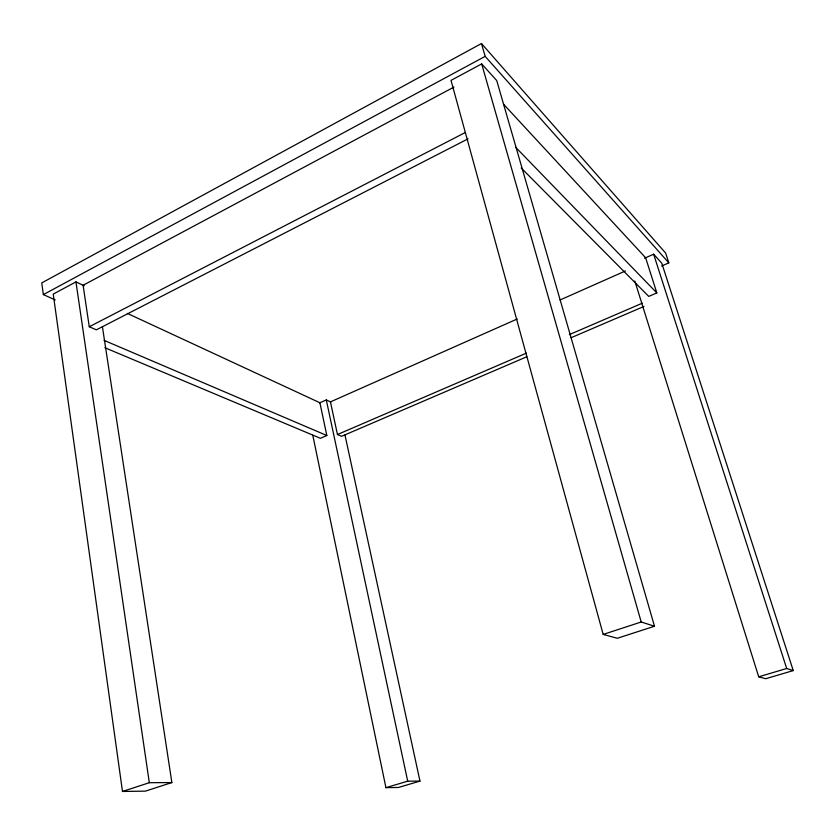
<?xml version="1.0" encoding="UTF-8"?>
<svg xmlns="http://www.w3.org/2000/svg" width="835" height="835" viewBox="0 0 835 835"><rect width="100%" height="100%" fill="white"/><g stroke="black" fill="none" stroke-linecap="round" stroke-linejoin="round"><path stroke-width="1.25" d="M661.664 265.989L668.814 262.837L665.641 253.078L481.471 43.535L41.75 282.908L43.347 294.609L55.246 299.911M43.347 294.609L485.166 56.362L668.814 262.837M84.178 285.789L75.954 281.906L53.242 294.108L122.484 791.465L145.415 791.131L171.864 782.562L102.402 326.652M481.68 63.909L451.015 80.39L603.183 634.423L617.326 638.274L654.494 626.24L496.731 80.567L481.68 63.909L641.207 621.991L654.494 626.24M453.989 87.059L83.103 285.267L89.261 326.756L96.359 329.835L468.07 138.829M89.261 326.756L465.21 132.556M319.565 402.919L326.297 399.923L330.785 402.042M644.536 258.245L653.638 254.195L661.779 263.192L793.25 670.578L765.737 678.73L758.702 676.809L634.819 281.009M517.22 318.991L330.451 401.885L337.455 434.534L341.567 436.319L526.822 356.743M560.045 299.984L625.467 270.947M127.369 313.407L319.899 402.762L326.829 435.515L320.4 438.302L104.876 347.715M503.411 104.051L645.632 257.754L656.832 292.918L648.753 296.404L521.228 168.012M337.455 434.534L526.374 353.142M569.407 334.595L642.345 303.178M571.046 337.747L643.952 306.435M122.484 791.465L149.319 782.698L171.864 782.562M603.183 634.423L641.207 621.991M312.781 435.233L385.927 787.655L407.71 781.174L419.974 781.101L344.97 435.004M758.702 676.809L786.685 668.491L793.25 670.578M419.974 781.101L398.472 787.468L385.927 787.655M104.093 340.367L326.829 435.515M515.633 147.263L656.832 292.918M653.638 254.195L786.685 668.491M481.471 43.535L485.166 56.362M326.297 399.923L407.71 781.174M75.954 281.906L149.319 782.698"/></g></svg>
